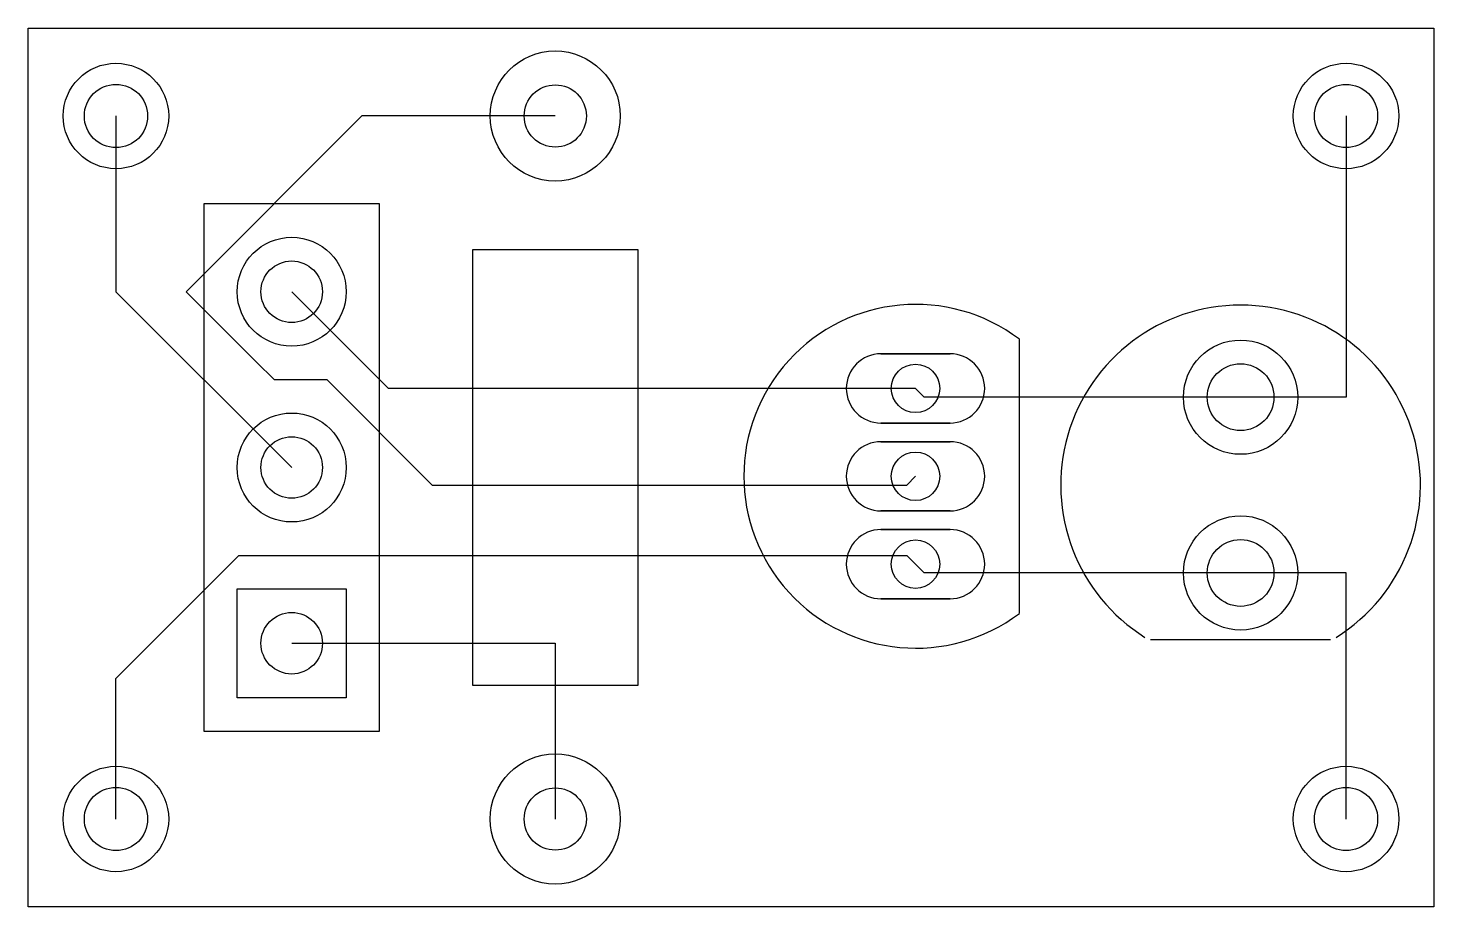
# Model space of a CAD drawing. Header units: millimetres. Extents: x 0 to 800, y -500 to 0.
import ezdxf

# ---------------------------------------------------------------- set-up
doc = ezdxf.new("R2010")
doc.units = ezdxf.units.MM

msp = doc.modelspace()

# ---------------------------------------------------------------- linework, layer by layer
for points in [[(0, 0), (800, 0), (800, -500), (0, -500), (0, 0)], [(524.685, -185.315), (485.315, -185.315)], [(524.685, -224.685), (485.315, -224.685)], [(524.685, -235.315), (485.315, -235.315)], [(524.685, -274.685), (485.315, -274.685)], [(524.685, -285.315), (485.315, -285.315)], [(119, -381), (119, -319), (181, -319), (181, -381)], [(524.685, -324.685), (485.315, -324.685)]]:
    msp.add_lwpolyline(points, close=True)
for points in [[(50, -50), (50, -150), (150, -250)], [(300, -50), (190, -50), (90, -150), (130, -190), (140, -200), (170, -200), (230, -260), (500, -260), (505, -255)], [(750, -50), (750, -210), (690, -210)], [(100, -325), (100, -400), (200, -400), (200, -100), (100, -100)], [(100, -100), (100, -325)], [(253, -374), (253, -126)], [(253, -126), (347, -126)], [(347, -126), (347, -374)], [(505, -205), (205, -205), (150, -150)], [(564.05, -177.05), (564.05, -332.95)], [(690, -210), (510, -210), (505, -205)], [(50, -450), (50, -370), (120, -300), (500, -300), (505, -305)], [(690, -310), (510, -310), (505, -305)], [(750, -450), (750, -310), (690, -310)], [(150, -350), (300, -350), (300, -450)], [(638.82, -347.79), (741.18, -347.79)], [(347, -374), (253, -374)]]:
    msp.add_lwpolyline(points)
for centre, radius in [((300, -50), 37), ((50, -50), 30), ((750, -50), 30), ((50, -50), 18), ((750, -50), 18), ((300, -50), 17.7), ((150, -150), 31), ((150, -150), 17.5), ((690, -210), 32.5), ((505, -205), 13.78), ((690, -210), 19), ((150, -250), 31), ((150, -250), 17.5), ((505, -255), 13.78), ((690, -310), 32.5), ((505, -305), 13.78), ((690, -310), 19), ((150, -350), 17.5), ((300, -450), 37), ((50, -450), 30), ((750, -450), 30), ((50, -450), 18), ((750, -450), 18), ((300, -450), 17.7)]:
    msp.add_circle(centre, radius)
for centre, radius, start, end in [((505.108, -255), 97.796, 52.899497, 307.100503), ((690, -259.971), 102.362, 302.103219, 237.896781), ((485.315, -205), 19.685, 90, 270), ((524.685, -205), 19.685, 270, 90), ((485.315, -255), 19.685, 90, 270), ((524.685, -255), 19.685, 270, 90), ((485.315, -305), 19.685, 90, 270), ((524.685, -305), 19.685, 270, 90)]:
    msp.add_arc(centre, radius, start, end)

doc.saveas('drawing.dxf')
